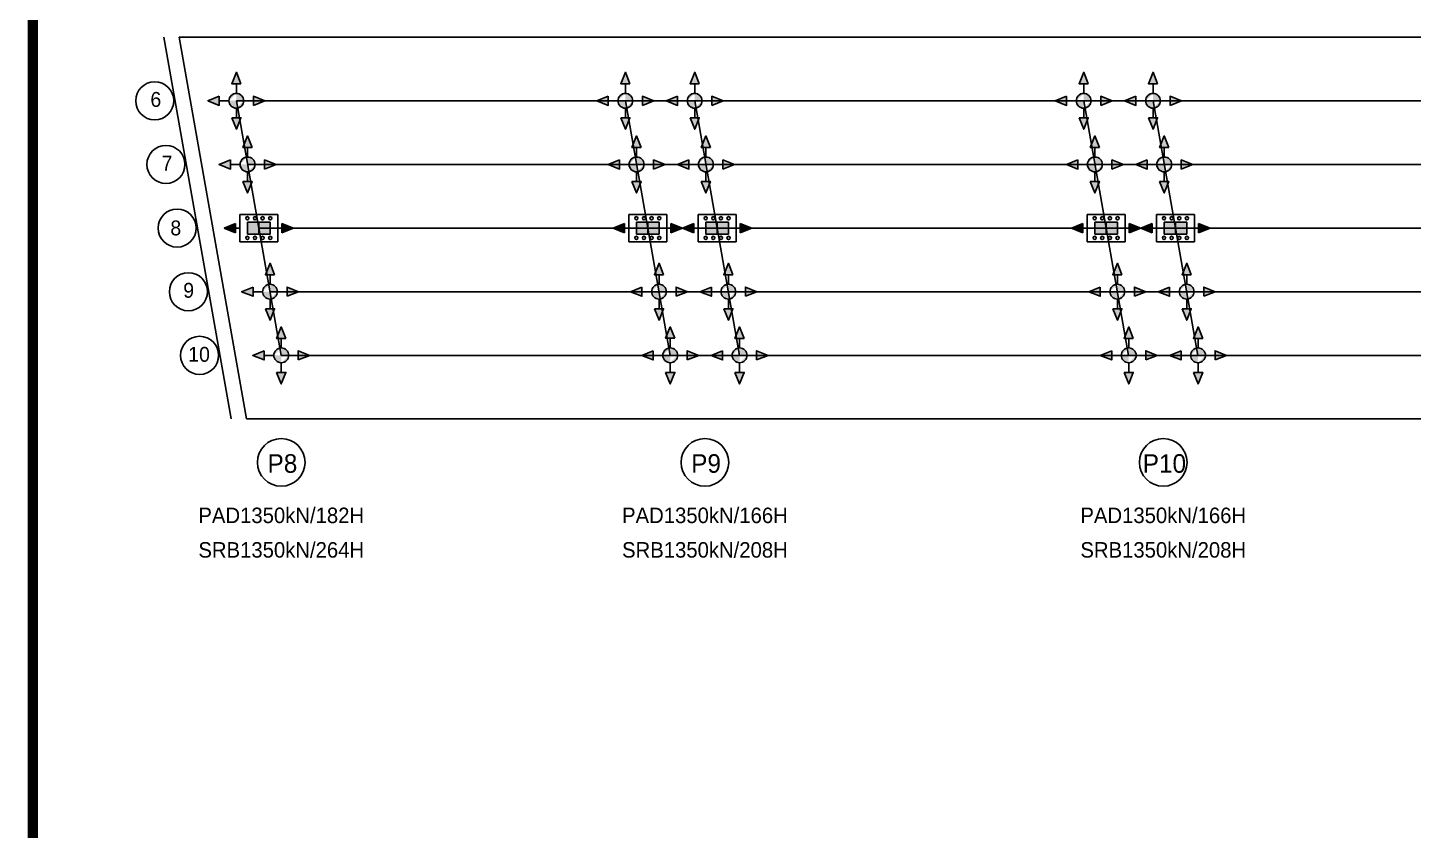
# Model space of a CAD drawing. Header units: feet. Extents: x 0 to 2523000, y 0 to 594000.
# Drawn here: x 1706000 to 1974160, y 174382 to 329765 of the extents above; entities that cross this region are included whole.
import ezdxf
from ezdxf.enums import TextEntityAlignment as Align

# ---------------------------------------------------------------- set-up
doc = ezdxf.new("R2010")
doc.units = ezdxf.units.FT
doc.header["$LTSCALE"] = 150
doc.header["$MEASUREMENT"] = 0
for name, color, linetype in [('CS-DIMS', 1, 'CONTINUOUS'), ('CS-MISC', 3, 'CONTINUOUS'), ('CS-TEXT', 3, 'CONTINUOUS'), ('CX-BORD', 3, 'CONTINUOUS'), ('CX-BORD-LIN1', 4, 'CONTINUOUS'), ('CX-BORD-LIN2', 3, 'CONTINUOUS'), ('CX-BORD-TEX2', 7, 'CONTINUOUS'), ('CX-BORD-TEX3', 6, 'CONTINUOUS')]:
    doc.layers.add(name, color=color, linetype=linetype)
doc.styles.add('A_STANDARD', font='')
doc.styles.add('TB_TEXT', font='')
doc.styles.add('TB_WBTXT', font='')
doc.styles.add('TB_WMTXT', font='')
doc.styles.get('A_STANDARD').set_extended_font_data('Dotum')
doc.styles.get('TB_TEXT').set_extended_font_data('Dotum')
doc.styles.get('TB_WBTXT').set_extended_font_data('Dotum')
doc.styles.get('TB_WMTXT').set_extended_font_data('DotumChe')

# ---------------------------------------------------------------- blocks, each defined once
blk = doc.blocks.new('CXBLKA1-KHCA')
at = {"layer": 'CX-BORD-LIN1', "const_width": 2}
blk.add_lwpolyline([(796, 0), (0, 0), (0, 554), (796, 554)], close=True, dxfattribs=at)
at = {"layer": 'CX-BORD-LIN1', "style": 'TB_TEXT'}
for tag, height, p in [('TR_RNUM5', 3, (285.11, 32.64)), ('TR_RDAT5', 3.5, (317.5, 33)), ('TR_DGN5', 3.5, (451.12, 33)), ('TR_CHK5', 3.5, (491.12, 33)), ('TR_APP5', 3.5, (531.12, 33)), ('TR_RNUM4', 3, (285.11, 26.64)), ('TR_RDAT4', 3.5, (317.5, 27)), ('TR_DGN4', 3.5, (451.12, 27)), ('TR_CHK4', 3.5, (491.12, 27)), ('TR_APP4', 3.5, (531.12, 27)), ('TR_RNUM3', 3, (285.11, 20.64)), ('TR_RDAT3', 3.5, (317.5, 21)), ('TR_DGN3', 3.5, (451.12, 21)), ('TR_CHK3', 3.5, (491.12, 21)), ('TR_APP3', 3.5, (531.12, 21)), ('TR_RNUM2', 3, (285.11, 14.64)), ('TR_RDAT2', 3.5, (317.5, 15)), ('TR_DGN2', 3.5, (451.12, 15)), ('TR_CHK2', 3.5, (491.12, 15)), ('TR_APP2', 3.5, (531.12, 15)), ('TR_RDAT1', 3.5, (317.5, 9)), ('TR_DGN1', 3.5, (451.12, 9)), ('TR_CHK1', 3.5, (491.12, 9)), ('TR_APP1', 3.5, (531.12, 9)), ('TR_RNUM1', 3, (285.11, 8.64))]:
    blk.add_attdef(tag, text='', height=height, dxfattribs=at).set_placement(p, align=Align.MIDDLE_CENTER)
for tag, p in [('TR_RCON5', (342.3, 33)), ('TR_RCON4', (342.3, 27)), ('TR_RCON3', (342.3, 21)), ('TR_RCON2', (342.3, 15)), ('TR_RCON1', (342.3, 9))]:
    blk.add_attdef(tag, text='', height=3.5, dxfattribs=at).set_placement(p, align=Align.MIDDLE_LEFT)
at = {"layer": 'CX-BORD-LIN2', "style": 'TB_TEXT'}
blk.add_attdef('TD_VERSION', text='', height=3, rotation=90, dxfattribs=at).set_placement((800.5, 48.01), align=Align.MIDDLE_CENTER)
at = {"layer": 'CX-BORD-TEX2', "style": 'TB_WMTXT'}
for tag, height, p in [('TB_CNAME', 5, (15.34, 531.83)), ('TB_CSCOP', 4, (16.63, 523.83))]:
    blk.add_attdef(tag, text='', height=height, dxfattribs=at).set_placement(p, align=Align.BOTTOM_LEFT)
at = {"layer": 'CX-BORD-TEX2', "style": 'TB_WBTXT'}
for tag, height, p in [('TB_MTITIL', 10, (398, 533.33)), ('TB_STITL', 7, (398, 518.33))]:
    blk.add_attdef(tag, text='', height=height, dxfattribs=at).set_placement(p, align=Align.MIDDLE_CENTER)
at = {"layer": 'CX-BORD-TEX3', "style": 'TB_TEXT'}
for tag, height, p in [('TD_LNDST', 4.5, (215, 31.5)), ('TD_DSECT', 4.5, (605.5, 31.5)), ('TD_DDIST', 4.5, (654.5, 31.5)), ('TD_DNAME_TOP', 4.5, (755, 27.96)), ('TD_DCOMP', 4.5, (215, 22.59)), ('TD_CSECT', 4.5, (605.5, 22.5)), ('TD_CDIST', 4.5, (654.5, 22.5)), ('TD_DNAME_MAIN', 4.5, (755, 21.47)), ('TD_DNAME_BOT', 3, (755, 15.25)), ('TD_CCOMP', 4.5, (215, 13.59)), ('TD_HSCAL', 4.5, (620.88, 13.75)), ('TD_VSCAL', 4.5, (656.86, 13.75)), ('TD_CNAME', 5, (65, 7.6)), ('TD_FIELD', 4.5, (180, 5.13)), ('TD_CSTEP', 4.5, (250.74, 5.13)), ('TD_DWGCODE', 4.5, (637, 4.79)), ('TD_DWGNO', 4.5, (755, 5))]:
    blk.add_attdef(tag, text='', height=height, dxfattribs=at).set_placement(p, align=Align.MIDDLE_CENTER)

msp = doc.modelspace()

# ---------------------------------------------------------------- hatches: boundary and pattern name
at = {"layer": 'CS-DIMS'}
for points in [[(1746236, 291859), (1744014, 290970), (1746236, 290082), (1746236, 290970)], [(1755212, 291859), (1757433, 290970), (1755212, 290082), (1755212, 290970)], [(1821521, 291859), (1819299, 290970), (1821521, 290082), (1821521, 290970)], [(1830497, 291859), (1832718, 290970), (1830497, 290082), (1830497, 290970)], [(1834940, 291859), (1832718, 290970), (1834940, 290082), (1834940, 290970)], [(1843916, 291859), (1846137, 290970), (1843916, 290082), (1843916, 290970)], [(1910225, 291859), (1908003, 290970), (1910225, 290082), (1910225, 290970)], [(1919201, 291859), (1921422, 290970), (1919201, 290082), (1919201, 290970)], [(1923644, 291859), (1921422, 290970), (1923644, 290082), (1923644, 290970)], [(1932620, 291859), (1934841, 290970), (1932620, 290082), (1932620, 290970)]]:
    msp.add_hatch(color=0, dxfattribs=at).paths.add_polyline_path(points)
at = {"layer": 'CS-MISC'}
h = msp.add_hatch(color=7, dxfattribs=at)
edge = h.paths.add_edge_path(flags=17)
edge.add_arc((1746379, 315610), 1435, 0, 360)
h.paths.add_polyline_path([(1745490, 312316), (1747268, 312316), (1746379, 310095)])
h.paths.add_polyline_path([(1749673, 314722), (1749673, 316499), (1751895, 315610)])
h.paths.add_polyline_path([(1743085, 316499), (1743085, 314722), (1740863, 315610)])
h.paths.add_polyline_path([(1747268, 318905), (1745490, 318905), (1746379, 321126)])
edge = h.paths.add_edge_path()
edge.add_line((1747814, 315610), (1749673, 315610))
edge.add_line((1743085, 315610), (1744944, 315610))
edge.add_line((1746379, 317045), (1746379, 318905))
edge.add_line((1746379, 312316), (1746379, 314176))
h = msp.add_hatch(color=7, dxfattribs=at)
edge = h.paths.add_edge_path(flags=17)
edge.add_arc((1821664, 315610), 1435, 0, 360)
h.paths.add_polyline_path([(1820776, 312316), (1822553, 312316), (1821664, 310095)])
h.paths.add_polyline_path([(1824958, 314722), (1824958, 316499), (1827180, 315610)])
h.paths.add_polyline_path([(1818370, 316499), (1818370, 314722), (1816149, 315610)])
h.paths.add_polyline_path([(1822553, 318905), (1820776, 318905), (1821664, 321126)])
edge = h.paths.add_edge_path()
edge.add_line((1823099, 315610), (1824958, 315610))
edge.add_line((1818370, 315610), (1820229, 315610))
edge.add_line((1821664, 317045), (1821664, 318905))
edge.add_line((1821664, 312316), (1821664, 314176))
h = msp.add_hatch(color=7, dxfattribs=at)
edge = h.paths.add_edge_path(flags=17)
edge.add_arc((1835083, 315610), 1435, 0, 360)
h.paths.add_polyline_path([(1834195, 312316), (1835972, 312316), (1835083, 310095)])
h.paths.add_polyline_path([(1838377, 314722), (1838377, 316499), (1840599, 315610)])
h.paths.add_polyline_path([(1831789, 316499), (1831789, 314722), (1829568, 315610)])
h.paths.add_polyline_path([(1835972, 318905), (1834195, 318905), (1835083, 321126)])
edge = h.paths.add_edge_path()
edge.add_line((1836518, 315610), (1838377, 315610))
edge.add_line((1831789, 315610), (1833648, 315610))
edge.add_line((1835083, 317045), (1835083, 318905))
edge.add_line((1835083, 312316), (1835083, 314176))
h = msp.add_hatch(color=7, dxfattribs=at)
edge = h.paths.add_edge_path(flags=17)
edge.add_arc((1910368, 315610), 1435, 0, 360)
h.paths.add_polyline_path([(1909479, 312316), (1911257, 312316), (1910368, 310095)])
h.paths.add_polyline_path([(1913662, 314722), (1913662, 316499), (1915884, 315610)])
h.paths.add_polyline_path([(1907074, 316499), (1907074, 314722), (1904852, 315610)])
h.paths.add_polyline_path([(1911257, 318905), (1909479, 318905), (1910368, 321126)])
edge = h.paths.add_edge_path()
edge.add_line((1911803, 315610), (1913662, 315610))
edge.add_line((1907074, 315610), (1908933, 315610))
edge.add_line((1910368, 317045), (1910368, 318905))
edge.add_line((1910368, 312316), (1910368, 314176))
h = msp.add_hatch(color=7, dxfattribs=at)
edge = h.paths.add_edge_path(flags=17)
edge.add_arc((1923787, 315610), 1435, 0, 360)
h.paths.add_polyline_path([(1922898, 312316), (1924676, 312316), (1923787, 310095)])
h.paths.add_polyline_path([(1927081, 314722), (1927081, 316499), (1929303, 315610)])
h.paths.add_polyline_path([(1920493, 316499), (1920493, 314722), (1918271, 315610)])
h.paths.add_polyline_path([(1924676, 318905), (1922898, 318905), (1923787, 321126)])
edge = h.paths.add_edge_path()
edge.add_line((1925222, 315610), (1927081, 315610))
edge.add_line((1920493, 315610), (1922352, 315610))
edge.add_line((1923787, 317045), (1923787, 318905))
edge.add_line((1923787, 312316), (1923787, 314176))
h = msp.add_hatch(color=7, dxfattribs=at)
edge = h.paths.add_edge_path(flags=17)
edge.add_arc((1748551, 303290), 1435, 0, 360)
h.paths.add_polyline_path([(1747663, 299996), (1749440, 299996), (1748551, 297775)])
h.paths.add_polyline_path([(1751845, 302402), (1751845, 304179), (1754067, 303290)])
h.paths.add_polyline_path([(1745257, 304179), (1745257, 302402), (1743036, 303290)])
h.paths.add_polyline_path([(1749440, 306585), (1747663, 306585), (1748551, 308806)])
edge = h.paths.add_edge_path()
edge.add_line((1749986, 303290), (1751845, 303290))
edge.add_line((1745257, 303290), (1747117, 303290))
edge.add_line((1748551, 304725), (1748551, 306585))
edge.add_line((1748551, 299996), (1748551, 301856))
h = msp.add_hatch(color=7, dxfattribs=at)
edge = h.paths.add_edge_path(flags=17)
edge.add_arc((1823837, 303290), 1435, 0, 360)
h.paths.add_polyline_path([(1822948, 299996), (1824725, 299996), (1823837, 297775)])
h.paths.add_polyline_path([(1827131, 302402), (1827131, 304179), (1829352, 303290)])
h.paths.add_polyline_path([(1820542, 304179), (1820542, 302402), (1818321, 303290)])
h.paths.add_polyline_path([(1824725, 306585), (1822948, 306585), (1823837, 308806)])
edge = h.paths.add_edge_path()
edge.add_line((1825271, 303290), (1827131, 303290))
edge.add_line((1820542, 303290), (1822402, 303290))
edge.add_line((1823837, 304725), (1823837, 306585))
edge.add_line((1823837, 299996), (1823837, 301856))
h = msp.add_hatch(color=7, dxfattribs=at)
edge = h.paths.add_edge_path(flags=17)
edge.add_arc((1837256, 303290), 1435, 0, 360)
h.paths.add_polyline_path([(1836367, 299996), (1838144, 299996), (1837256, 297775)])
h.paths.add_polyline_path([(1840550, 302402), (1840550, 304179), (1842771, 303290)])
h.paths.add_polyline_path([(1833961, 304179), (1833961, 302402), (1831740, 303290)])
h.paths.add_polyline_path([(1838144, 306585), (1836367, 306585), (1837256, 308806)])
edge = h.paths.add_edge_path()
edge.add_line((1838690, 303290), (1840550, 303290))
edge.add_line((1833961, 303290), (1835821, 303290))
edge.add_line((1837256, 304725), (1837256, 306585))
edge.add_line((1837256, 299996), (1837256, 301856))
h = msp.add_hatch(color=7, dxfattribs=at)
edge = h.paths.add_edge_path(flags=17)
edge.add_arc((1912540, 303290), 1435, 0, 360)
h.paths.add_polyline_path([(1911652, 299996), (1913429, 299996), (1912540, 297775)])
h.paths.add_polyline_path([(1915834, 302402), (1915834, 304179), (1918056, 303290)])
h.paths.add_polyline_path([(1909246, 304179), (1909246, 302402), (1907025, 303290)])
h.paths.add_polyline_path([(1913429, 306585), (1911652, 306585), (1912540, 308806)])
edge = h.paths.add_edge_path()
edge.add_line((1913975, 303290), (1915834, 303290))
edge.add_line((1909246, 303290), (1911106, 303290))
edge.add_line((1912540, 304725), (1912540, 306585))
edge.add_line((1912540, 299996), (1912540, 301856))
h = msp.add_hatch(color=7, dxfattribs=at)
edge = h.paths.add_edge_path(flags=17)
edge.add_arc((1925959, 303290), 1435, 0, 360)
h.paths.add_polyline_path([(1925071, 299996), (1926848, 299996), (1925959, 297775)])
h.paths.add_polyline_path([(1929253, 302402), (1929253, 304179), (1931475, 303290)])
h.paths.add_polyline_path([(1922665, 304179), (1922665, 302402), (1920444, 303290)])
h.paths.add_polyline_path([(1926848, 306585), (1925071, 306585), (1925959, 308806)])
edge = h.paths.add_edge_path()
edge.add_line((1927394, 303290), (1929253, 303290))
edge.add_line((1922665, 303290), (1924525, 303290))
edge.add_line((1925959, 304725), (1925959, 306585))
edge.add_line((1925959, 299996), (1925959, 301856))
h = msp.add_hatch(color=7, dxfattribs=at)
h.paths.add_polyline_path([(1748823, 292871, 1), (1748189, 292871, 1)])
h.paths.add_polyline_path([(1750301, 292871, 1), (1749668, 292871, 1)])
h.paths.add_polyline_path([(1751780, 292871, 1), (1751146, 292871, 1)])
h.paths.add_polyline_path([(1752624, 292871, 1), (1753258, 292871, 1)])
h.paths.add_polyline_path([(1748823, 289070, 1), (1748189, 289070, 1)])
h.paths.add_polyline_path([(1750301, 289070, 1), (1749668, 289070, 1)])
h.paths.add_polyline_path([(1751780, 289070, 1), (1751146, 289070, 1)])
h.paths.add_polyline_path([(1753258, 289070, 1), (1752624, 289070, 1)])
h.paths.add_polyline_path([(1752941, 289809), (1752941, 292132), (1748506, 292132), (1748506, 289809)])
h = msp.add_hatch(color=7, dxfattribs=at)
h.paths.add_polyline_path([(1824108, 292871, 1), (1823475, 292871, 1)])
h.paths.add_polyline_path([(1825587, 292871, 1), (1824953, 292871, 1)])
h.paths.add_polyline_path([(1827065, 292871, 1), (1826431, 292871, 1)])
h.paths.add_polyline_path([(1827910, 292871, 1), (1828543, 292871, 1)])
h.paths.add_polyline_path([(1824108, 289070, 1), (1823475, 289070, 1)])
h.paths.add_polyline_path([(1825587, 289070, 1), (1824953, 289070, 1)])
h.paths.add_polyline_path([(1827065, 289070, 1), (1826431, 289070, 1)])
h.paths.add_polyline_path([(1828543, 289070, 1), (1827910, 289070, 1)])
h.paths.add_polyline_path([(1828227, 289809), (1828227, 292132), (1823791, 292132), (1823791, 289809)])
h = msp.add_hatch(color=7, dxfattribs=at)
h.paths.add_polyline_path([(1837527, 292871, 1), (1836893, 292871, 1)])
h.paths.add_polyline_path([(1839005, 292871, 1), (1838372, 292871, 1)])
h.paths.add_polyline_path([(1840484, 292871, 1), (1839850, 292871, 1)])
h.paths.add_polyline_path([(1841329, 292871, 1), (1841962, 292871, 1)])
h.paths.add_polyline_path([(1837527, 289070, 1), (1836893, 289070, 1)])
h.paths.add_polyline_path([(1839005, 289070, 1), (1838372, 289070, 1)])
h.paths.add_polyline_path([(1840484, 289070, 1), (1839850, 289070, 1)])
h.paths.add_polyline_path([(1841962, 289070, 1), (1841329, 289070, 1)])
h.paths.add_polyline_path([(1841645, 289809), (1841645, 292132), (1837210, 292132), (1837210, 289809)])
h = msp.add_hatch(color=7, dxfattribs=at)
h.paths.add_polyline_path([(1912812, 292871, 1), (1912178, 292871, 1)])
h.paths.add_polyline_path([(1914290, 292871, 1), (1913657, 292871, 1)])
h.paths.add_polyline_path([(1915769, 292871, 1), (1915135, 292871, 1)])
h.paths.add_polyline_path([(1916613, 292871, 1), (1917247, 292871, 1)])
h.paths.add_polyline_path([(1912812, 289070, 1), (1912178, 289070, 1)])
h.paths.add_polyline_path([(1914290, 289070, 1), (1913657, 289070, 1)])
h.paths.add_polyline_path([(1915769, 289070, 1), (1915135, 289070, 1)])
h.paths.add_polyline_path([(1917247, 289070, 1), (1916613, 289070, 1)])
h.paths.add_polyline_path([(1916930, 289809), (1916930, 292132), (1912495, 292132), (1912495, 289809)])
h = msp.add_hatch(color=7, dxfattribs=at)
h.paths.add_polyline_path([(1926231, 292871, 1), (1925597, 292871, 1)])
h.paths.add_polyline_path([(1927709, 292871, 1), (1927076, 292871, 1)])
h.paths.add_polyline_path([(1929188, 292871, 1), (1928554, 292871, 1)])
h.paths.add_polyline_path([(1930032, 292871, 1), (1930666, 292871, 1)])
h.paths.add_polyline_path([(1926231, 289070, 1), (1925597, 289070, 1)])
h.paths.add_polyline_path([(1927709, 289070, 1), (1927076, 289070, 1)])
h.paths.add_polyline_path([(1929188, 289070, 1), (1928554, 289070, 1)])
h.paths.add_polyline_path([(1930666, 289070, 1), (1930032, 289070, 1)])
h.paths.add_polyline_path([(1930349, 289809), (1930349, 292132), (1925914, 292132), (1925914, 289809)])
h = msp.add_hatch(color=7, dxfattribs=at)
edge = h.paths.add_edge_path(flags=17)
edge.add_arc((1752896, 278650), 1435, 0, 360)
h.paths.add_polyline_path([(1752007, 275356), (1753785, 275356), (1752896, 273135)])
h.paths.add_polyline_path([(1756190, 277762), (1756190, 279539), (1758412, 278650)])
h.paths.add_polyline_path([(1749602, 279539), (1749602, 277762), (1747380, 278650)])
h.paths.add_polyline_path([(1753785, 281945), (1752007, 281945), (1752896, 284166)])
edge = h.paths.add_edge_path()
edge.add_line((1754331, 278650), (1756190, 278650))
edge.add_line((1749602, 278650), (1751461, 278650))
edge.add_line((1752896, 280085), (1752896, 281945))
edge.add_line((1752896, 275356), (1752896, 277216))
h = msp.add_hatch(color=7, dxfattribs=at)
edge = h.paths.add_edge_path(flags=17)
edge.add_arc((1828181, 278650), 1435, 0, 360)
h.paths.add_polyline_path([(1827293, 275356), (1829070, 275356), (1828181, 273135)])
h.paths.add_polyline_path([(1831475, 277762), (1831475, 279539), (1833697, 278650)])
h.paths.add_polyline_path([(1824887, 279539), (1824887, 277762), (1822666, 278650)])
h.paths.add_polyline_path([(1829070, 281945), (1827293, 281945), (1828181, 284166)])
edge = h.paths.add_edge_path()
edge.add_line((1829616, 278650), (1831475, 278650))
edge.add_line((1824887, 278650), (1826747, 278650))
edge.add_line((1828181, 280085), (1828181, 281945))
edge.add_line((1828181, 275356), (1828181, 277216))
h = msp.add_hatch(color=7, dxfattribs=at)
edge = h.paths.add_edge_path(flags=17)
edge.add_arc((1841600, 278650), 1435, 0, 360)
h.paths.add_polyline_path([(1840712, 275356), (1842489, 275356), (1841600, 273135)])
h.paths.add_polyline_path([(1844894, 277762), (1844894, 279539), (1847116, 278650)])
h.paths.add_polyline_path([(1838306, 279539), (1838306, 277762), (1836085, 278650)])
h.paths.add_polyline_path([(1842489, 281945), (1840712, 281945), (1841600, 284166)])
edge = h.paths.add_edge_path()
edge.add_line((1843035, 278650), (1844894, 278650))
edge.add_line((1838306, 278650), (1840165, 278650))
edge.add_line((1841600, 280085), (1841600, 281945))
edge.add_line((1841600, 275356), (1841600, 277216))
h = msp.add_hatch(color=7, dxfattribs=at)
edge = h.paths.add_edge_path(flags=17)
edge.add_arc((1916885, 278650), 1435, 0, 360)
h.paths.add_polyline_path([(1915996, 275356), (1917774, 275356), (1916885, 273135)])
h.paths.add_polyline_path([(1920179, 277762), (1920179, 279539), (1922401, 278650)])
h.paths.add_polyline_path([(1913591, 279539), (1913591, 277762), (1911369, 278650)])
h.paths.add_polyline_path([(1917774, 281945), (1915996, 281945), (1916885, 284166)])
edge = h.paths.add_edge_path()
edge.add_line((1918320, 278650), (1920179, 278650))
edge.add_line((1913591, 278650), (1915450, 278650))
edge.add_line((1916885, 280085), (1916885, 281945))
edge.add_line((1916885, 275356), (1916885, 277216))
h = msp.add_hatch(color=7, dxfattribs=at)
edge = h.paths.add_edge_path(flags=17)
edge.add_arc((1930304, 278650), 1435, 0, 360)
h.paths.add_polyline_path([(1929415, 275356), (1931193, 275356), (1930304, 273135)])
h.paths.add_polyline_path([(1933598, 277762), (1933598, 279539), (1935820, 278650)])
h.paths.add_polyline_path([(1927010, 279539), (1927010, 277762), (1924788, 278650)])
h.paths.add_polyline_path([(1931193, 281945), (1929415, 281945), (1930304, 284166)])
edge = h.paths.add_edge_path()
edge.add_line((1931739, 278650), (1933598, 278650))
edge.add_line((1927010, 278650), (1928869, 278650))
edge.add_line((1930304, 280085), (1930304, 281945))
edge.add_line((1930304, 275356), (1930304, 277216))
h = msp.add_hatch(color=7, dxfattribs=at)
edge = h.paths.add_edge_path(flags=17)
edge.add_arc((1755068, 266330), 1435, 0, 360)
h.paths.add_polyline_path([(1754180, 263036), (1755957, 263036), (1755068, 260815)])
h.paths.add_polyline_path([(1758362, 265442), (1758362, 267219), (1760584, 266330)])
h.paths.add_polyline_path([(1751774, 267219), (1751774, 265442), (1749553, 266330)])
h.paths.add_polyline_path([(1755957, 269625), (1754180, 269625), (1755068, 271846)])
edge = h.paths.add_edge_path()
edge.add_line((1756503, 266330), (1758362, 266330))
edge.add_line((1751774, 266330), (1753634, 266330))
edge.add_line((1755068, 267765), (1755068, 269625))
edge.add_line((1755068, 263036), (1755068, 264896))
h = msp.add_hatch(color=7, dxfattribs=at)
edge = h.paths.add_edge_path(flags=17)
edge.add_arc((1830353, 266333), 1435, 0, 360)
h.paths.add_polyline_path([(1829465, 263039), (1831242, 263039), (1830353, 260817)])
h.paths.add_polyline_path([(1833647, 265444), (1833647, 267222), (1835869, 266333)])
h.paths.add_polyline_path([(1827059, 267222), (1827059, 265444), (1824838, 266333)])
h.paths.add_polyline_path([(1831242, 269627), (1829465, 269627), (1830353, 271849)])
edge = h.paths.add_edge_path()
edge.add_line((1831788, 266333), (1833647, 266333))
edge.add_line((1827059, 266333), (1828918, 266333))
edge.add_line((1830353, 267768), (1830353, 269627))
edge.add_line((1830353, 263039), (1830353, 264898))
h = msp.add_hatch(color=7, dxfattribs=at)
edge = h.paths.add_edge_path(flags=17)
edge.add_arc((1843772, 266330), 1435, 0, 360)
h.paths.add_polyline_path([(1842884, 263036), (1844661, 263036), (1843772, 260815)])
h.paths.add_polyline_path([(1847066, 265442), (1847066, 267219), (1849288, 266330)])
h.paths.add_polyline_path([(1840478, 267219), (1840478, 265442), (1838257, 266330)])
h.paths.add_polyline_path([(1844661, 269625), (1842884, 269625), (1843772, 271846)])
edge = h.paths.add_edge_path()
edge.add_line((1845207, 266330), (1847066, 266330))
edge.add_line((1840478, 266330), (1842338, 266330))
edge.add_line((1843772, 267765), (1843772, 269625))
edge.add_line((1843772, 263036), (1843772, 264896))
h = msp.add_hatch(color=7, dxfattribs=at)
edge = h.paths.add_edge_path(flags=17)
edge.add_arc((1919089, 266328), 1435, 0, 360)
h.paths.add_polyline_path([(1918201, 263034), (1919978, 263034), (1919089, 260813)])
h.paths.add_polyline_path([(1922383, 265440), (1922383, 267217), (1924605, 266328)])
h.paths.add_polyline_path([(1915795, 267217), (1915795, 265440), (1913574, 266328)])
h.paths.add_polyline_path([(1919978, 269622), (1918201, 269622), (1919089, 271844)])
edge = h.paths.add_edge_path()
edge.add_line((1920524, 266328), (1922383, 266328))
edge.add_line((1915795, 266328), (1917655, 266328))
edge.add_line((1919089, 267763), (1919089, 269622))
edge.add_line((1919089, 263034), (1919089, 264893))
h = msp.add_hatch(color=7, dxfattribs=at)
edge = h.paths.add_edge_path(flags=17)
edge.add_arc((1932508, 266328), 1435, 0, 360)
h.paths.add_polyline_path([(1931620, 263034), (1933397, 263034), (1932508, 260813)])
h.paths.add_polyline_path([(1935802, 265440), (1935802, 267217), (1938024, 266328)])
h.paths.add_polyline_path([(1929214, 267217), (1929214, 265440), (1926993, 266328)])
h.paths.add_polyline_path([(1933397, 269622), (1931620, 269622), (1932508, 271844)])
edge = h.paths.add_edge_path()
edge.add_line((1933943, 266328), (1935802, 266328))
edge.add_line((1929214, 266328), (1931073, 266328))
edge.add_line((1932508, 267763), (1932508, 269622))
edge.add_line((1932508, 263034), (1932508, 264893))

# ---------------------------------------------------------------- linework, layer by layer
at = {"layer": 'CS-DIMS', "color": 1}
msp.add_line((1732368, 327930), (1745402, 254010), dxfattribs=at)
at = {"layer": 'CS-DIMS', "ltscale": 0.5}
for p, q in [((1746379, 315610), (2085776, 315610)), ((1746379, 315610), (1755068, 266330)), ((1821664, 315610), (1830353, 266333)), ((1835083, 315610), (1843772, 266330)), ((1910368, 315610), (1919057, 266330)), ((1923787, 315610), (1932476, 266330)), ((1748551, 303290), (2087948, 303290)), ((1750724, 290970), (2090121, 290970)), ((1752896, 278650), (2092293, 278650)), ((1755068, 266330), (2094465, 266330))]:
    msp.add_line(p, q, dxfattribs=at)
at = {"layer": 'CS-DIMS', "color": 0}
for p, q in [((1746236, 291859), (1744014, 290970)), ((1744014, 290970), (1746236, 290082)), ((1746236, 290970), (1746236, 291859)), ((1746236, 290970), (1747028, 290970)), ((1746236, 290082), (1746236, 290970)), ((1754420, 290970), (1755212, 290970)), ((1755212, 290970), (1755212, 291859)), ((1755212, 291859), (1757433, 290970)), ((1757433, 290970), (1755212, 290082)), ((1755212, 290082), (1755212, 290970)), ((1821521, 291859), (1819299, 290970)), ((1819299, 290970), (1821521, 290082)), ((1821521, 290970), (1821521, 291859)), ((1821521, 290970), (1822313, 290970)), ((1821521, 290082), (1821521, 290970)), ((1829705, 290970), (1830497, 290970)), ((1830497, 290970), (1830497, 291859)), ((1830497, 291859), (1832718, 290970)), ((1832718, 290970), (1830497, 290082)), ((1830497, 290082), (1830497, 290970)), ((1834940, 291859), (1832718, 290970)), ((1832718, 290970), (1834940, 290082)), ((1834940, 290970), (1834940, 291859)), ((1834940, 290970), (1835732, 290970)), ((1834940, 290082), (1834940, 290970)), ((1843124, 290970), (1843916, 290970)), ((1843916, 290970), (1843916, 291859)), ((1843916, 291859), (1846137, 290970)), ((1846137, 290970), (1843916, 290082)), ((1843916, 290082), (1843916, 290970)), ((1910225, 291859), (1908003, 290970)), ((1908003, 290970), (1910225, 290082)), ((1910225, 290970), (1910225, 291859)), ((1910225, 290970), (1911017, 290970)), ((1910225, 290082), (1910225, 290970)), ((1918409, 290970), (1919201, 290970)), ((1919201, 290970), (1919201, 291859)), ((1919201, 291859), (1921422, 290970)), ((1921422, 290970), (1919201, 290082)), ((1919201, 290082), (1919201, 290970)), ((1923644, 291859), (1921422, 290970)), ((1921422, 290970), (1923644, 290082)), ((1923644, 290970), (1923644, 291859)), ((1923644, 290970), (1924436, 290970)), ((1923644, 290082), (1923644, 290970)), ((1931828, 290970), (1932620, 290970)), ((1932620, 290970), (1932620, 291859)), ((1932620, 291859), (1934841, 290970)), ((1934841, 290970), (1932620, 290082)), ((1932620, 290082), (1932620, 290970))]:
    msp.add_line(p, q, dxfattribs=at)
at = {"layer": 'CS-DIMS', "color": 7}
for centre in [(1730580, 315610), (1732752, 303290), (1734925, 290970), (1737097, 278650), (1739269, 266330)]:
    msp.add_circle(centre, 3685, dxfattribs=at)
at = {"layer": 'CS-MISC', "color": 7}
for p, q in [((1735325, 327930), (2090141, 327930)), ((1735325, 327930), (1748359, 254010)), ((1747028, 293610), (1754420, 293610)), ((1747028, 288330), (1747028, 293610)), ((1754420, 293610), (1754420, 288330)), ((1822313, 293610), (1829705, 293610)), ((1822313, 288330), (1822313, 293610)), ((1829705, 293610), (1829705, 288330)), ((1835732, 293610), (1843124, 293610)), ((1835732, 288330), (1835732, 293610)), ((1843124, 293610), (1843124, 288330)), ((1911017, 293610), (1918409, 293610)), ((1911017, 288330), (1911017, 293610)), ((1918409, 293610), (1918409, 288330)), ((1924436, 293610), (1931828, 293610)), ((1924436, 288330), (1924436, 293610)), ((1931828, 293610), (1931828, 288330)), ((1748506, 292132), (1752941, 292132)), ((1748506, 289809), (1748506, 292132)), ((1752941, 289809), (1748506, 289809)), ((1750724, 292132), (1750724, 289809)), ((1752941, 292132), (1752941, 289809)), ((1823791, 292132), (1828227, 292132)), ((1823791, 289809), (1823791, 292132)), ((1828227, 289809), (1823791, 289809)), ((1826009, 292132), (1826009, 289809)), ((1828227, 292132), (1828227, 289809)), ((1837210, 292132), (1841645, 292132)), ((1837210, 289809), (1837210, 292132)), ((1841645, 289809), (1837210, 289809)), ((1839428, 292132), (1839428, 289809)), ((1841645, 292132), (1841645, 289809)), ((1912495, 292132), (1916930, 292132)), ((1912495, 289809), (1912495, 292132)), ((1916930, 289809), (1912495, 289809)), ((1914713, 292132), (1914713, 289809)), ((1916930, 292132), (1916930, 289809)), ((1925914, 292132), (1930349, 292132)), ((1925914, 289809), (1925914, 292132)), ((1930349, 289809), (1925914, 289809)), ((1928132, 292132), (1928132, 289809)), ((1930349, 292132), (1930349, 289809)), ((1754420, 288330), (1747028, 288330)), ((1829705, 288330), (1822313, 288330)), ((1843124, 288330), (1835732, 288330)), ((1918409, 288330), (1911017, 288330)), ((1931828, 288330), (1924436, 288330)), ((1748359, 254010), (2103175, 254010))]:
    msp.add_line(p, q, dxfattribs=at)
at = {"layer": 'CS-MISC', "color": 2}
for points in [[(1747268, 318905), (1745490, 318905), (1746379, 321126)], [(1822553, 318905), (1820776, 318905), (1821664, 321126)], [(1835972, 318905), (1834195, 318905), (1835083, 321126)], [(1911257, 318905), (1909479, 318905), (1910368, 321126)], [(1924676, 318905), (1922898, 318905), (1923787, 321126)], [(1749673, 314722), (1749673, 316499), (1751895, 315610)], [(1824958, 314722), (1824958, 316499), (1827180, 315610)], [(1838377, 314722), (1838377, 316499), (1840599, 315610)], [(1913662, 314722), (1913662, 316499), (1915884, 315610)], [(1927081, 314722), (1927081, 316499), (1929303, 315610)], [(1749440, 306585), (1747663, 306585), (1748551, 308806)], [(1824725, 306585), (1822948, 306585), (1823837, 308806)], [(1838144, 306585), (1836367, 306585), (1837256, 308806)], [(1913429, 306585), (1911652, 306585), (1912540, 308806)], [(1926848, 306585), (1925071, 306585), (1925959, 308806)], [(1751845, 302402), (1751845, 304179), (1754067, 303290)], [(1827131, 302402), (1827131, 304179), (1829352, 303290)], [(1840550, 302402), (1840550, 304179), (1842771, 303290)], [(1915834, 302402), (1915834, 304179), (1918056, 303290)], [(1929253, 302402), (1929253, 304179), (1931475, 303290)], [(1753785, 281945), (1752007, 281945), (1752896, 284166)], [(1829070, 281945), (1827293, 281945), (1828181, 284166)], [(1842489, 281945), (1840712, 281945), (1841600, 284166)], [(1917774, 281945), (1915996, 281945), (1916885, 284166)], [(1931193, 281945), (1929415, 281945), (1930304, 284166)], [(1756190, 277762), (1756190, 279539), (1758412, 278650)], [(1831475, 277762), (1831475, 279539), (1833697, 278650)], [(1844894, 277762), (1844894, 279539), (1847116, 278650)], [(1920179, 277762), (1920179, 279539), (1922401, 278650)], [(1933598, 277762), (1933598, 279539), (1935820, 278650)], [(1755957, 269625), (1754180, 269625), (1755068, 271846)], [(1831242, 269627), (1829465, 269627), (1830353, 271849)], [(1844661, 269625), (1842884, 269625), (1843772, 271846)], [(1919978, 269622), (1918201, 269622), (1919089, 271844)], [(1933397, 269622), (1931620, 269622), (1932508, 271844)], [(1758362, 265442), (1758362, 267219), (1760584, 266330)], [(1833647, 265444), (1833647, 267222), (1835869, 266333)], [(1847066, 265442), (1847066, 267219), (1849288, 266330)], [(1922383, 265440), (1922383, 267217), (1924605, 266328)], [(1935802, 265440), (1935802, 267217), (1938024, 266328)]]:
    msp.add_lwpolyline(points, close=True, dxfattribs=at)
at = {"layer": 'CS-MISC', "color": 7}
for points in [[(1743085, 316499), (1743085, 314722), (1740863, 315610)], [(1818370, 316499), (1818370, 314722), (1816149, 315610)], [(1831789, 316499), (1831789, 314722), (1829568, 315610)], [(1907074, 316499), (1907074, 314722), (1904852, 315610)], [(1920493, 316499), (1920493, 314722), (1918271, 315610)], [(1745490, 312316), (1747268, 312316), (1746379, 310095)], [(1820776, 312316), (1822553, 312316), (1821664, 310095)], [(1834195, 312316), (1835972, 312316), (1835083, 310095)], [(1909479, 312316), (1911257, 312316), (1910368, 310095)], [(1922898, 312316), (1924676, 312316), (1923787, 310095)], [(1745257, 304179), (1745257, 302402), (1743036, 303290)], [(1820542, 304179), (1820542, 302402), (1818321, 303290)], [(1833961, 304179), (1833961, 302402), (1831740, 303290)], [(1909246, 304179), (1909246, 302402), (1907025, 303290)], [(1922665, 304179), (1922665, 302402), (1920444, 303290)], [(1747663, 299996), (1749440, 299996), (1748551, 297775)], [(1822948, 299996), (1824725, 299996), (1823837, 297775)], [(1836367, 299996), (1838144, 299996), (1837256, 297775)], [(1911652, 299996), (1913429, 299996), (1912540, 297775)], [(1925071, 299996), (1926848, 299996), (1925959, 297775)], [(1749602, 279539), (1749602, 277762), (1747380, 278650)], [(1824887, 279539), (1824887, 277762), (1822666, 278650)], [(1838306, 279539), (1838306, 277762), (1836085, 278650)], [(1913591, 279539), (1913591, 277762), (1911369, 278650)], [(1927010, 279539), (1927010, 277762), (1924788, 278650)], [(1752007, 275356), (1753785, 275356), (1752896, 273135)], [(1827293, 275356), (1829070, 275356), (1828181, 273135)], [(1840712, 275356), (1842489, 275356), (1841600, 273135)], [(1915996, 275356), (1917774, 275356), (1916885, 273135)], [(1929415, 275356), (1931193, 275356), (1930304, 273135)], [(1751774, 267219), (1751774, 265442), (1749553, 266330)], [(1827059, 267222), (1827059, 265444), (1824838, 266333)], [(1840478, 267219), (1840478, 265442), (1838257, 266330)], [(1915795, 267217), (1915795, 265440), (1913574, 266328)], [(1929214, 267217), (1929214, 265440), (1926993, 266328)], [(1754180, 263036), (1755957, 263036), (1755068, 260815)], [(1829465, 263039), (1831242, 263039), (1830353, 260817)], [(1842884, 263036), (1844661, 263036), (1843772, 260815)], [(1918201, 263034), (1919978, 263034), (1919089, 260813)], [(1931620, 263034), (1933397, 263034), (1932508, 260813)]]:
    msp.add_lwpolyline(points, close=True, dxfattribs=at)
for points in [[(1746379, 317045), (1746379, 318905)], [(1821664, 317045), (1821664, 318905)], [(1835083, 317045), (1835083, 318905)], [(1910368, 317045), (1910368, 318905)], [(1923787, 317045), (1923787, 318905)], [(1743085, 315610), (1744944, 315610)], [(1746379, 312316), (1746379, 314176)], [(1747814, 315610), (1749673, 315610)], [(1818370, 315610), (1820229, 315610)], [(1821664, 312316), (1821664, 314176)], [(1823099, 315610), (1824958, 315610)], [(1831789, 315610), (1833648, 315610)], [(1835083, 312316), (1835083, 314176)], [(1836518, 315610), (1838377, 315610)], [(1907074, 315610), (1908933, 315610)], [(1910368, 312316), (1910368, 314176)], [(1911803, 315610), (1913662, 315610)], [(1920493, 315610), (1922352, 315610)], [(1923787, 312316), (1923787, 314176)], [(1925222, 315610), (1927081, 315610)], [(1748551, 304725), (1748551, 306585)], [(1823837, 304725), (1823837, 306585)], [(1837256, 304725), (1837256, 306585)], [(1912540, 304725), (1912540, 306585)], [(1925959, 304725), (1925959, 306585)], [(1745257, 303290), (1747117, 303290)], [(1749986, 303290), (1751845, 303290)], [(1820542, 303290), (1822402, 303290)], [(1825271, 303290), (1827131, 303290)], [(1833961, 303290), (1835821, 303290)], [(1838690, 303290), (1840550, 303290)], [(1909246, 303290), (1911106, 303290)], [(1913975, 303290), (1915834, 303290)], [(1922665, 303290), (1924525, 303290)], [(1927394, 303290), (1929253, 303290)], [(1748551, 299996), (1748551, 301856)], [(1823837, 299996), (1823837, 301856)], [(1837256, 299996), (1837256, 301856)], [(1912540, 299996), (1912540, 301856)], [(1925959, 299996), (1925959, 301856)], [(1752896, 280085), (1752896, 281945)], [(1828181, 280085), (1828181, 281945)], [(1841600, 280085), (1841600, 281945)], [(1916885, 280085), (1916885, 281945)], [(1930304, 280085), (1930304, 281945)], [(1749602, 278650), (1751461, 278650)], [(1752896, 275356), (1752896, 277216)], [(1754331, 278650), (1756190, 278650)], [(1824887, 278650), (1826747, 278650)], [(1828181, 275356), (1828181, 277216)], [(1829616, 278650), (1831475, 278650)], [(1838306, 278650), (1840165, 278650)], [(1841600, 275356), (1841600, 277216)], [(1843035, 278650), (1844894, 278650)], [(1913591, 278650), (1915450, 278650)], [(1916885, 275356), (1916885, 277216)], [(1918320, 278650), (1920179, 278650)], [(1927010, 278650), (1928869, 278650)], [(1930304, 275356), (1930304, 277216)], [(1931739, 278650), (1933598, 278650)], [(1755068, 267765), (1755068, 269625)], [(1830353, 267768), (1830353, 269627)], [(1843772, 267765), (1843772, 269625)], [(1919089, 267763), (1919089, 269622)], [(1932508, 267763), (1932508, 269622)], [(1751774, 266330), (1753634, 266330)], [(1756503, 266330), (1758362, 266330)], [(1827059, 266333), (1828918, 266333)], [(1831788, 266333), (1833647, 266333)], [(1840478, 266330), (1842338, 266330)], [(1845207, 266330), (1847066, 266330)], [(1915795, 266328), (1917655, 266328)], [(1920524, 266328), (1922383, 266328)], [(1929214, 266328), (1931073, 266328)], [(1933943, 266328), (1935802, 266328)], [(1755068, 263036), (1755068, 264896)], [(1830353, 263039), (1830353, 264898)], [(1843772, 263036), (1843772, 264896)], [(1919089, 263034), (1919089, 264893)], [(1932508, 263034), (1932508, 264893)]]:
    msp.add_lwpolyline(points, dxfattribs=at)
for centre, radius in [((1746379, 315610), 1435), ((1821664, 315610), 1435), ((1835083, 315610), 1435), ((1910368, 315610), 1435), ((1923787, 315610), 1435), ((1748551, 303290), 1435), ((1823837, 303290), 1435), ((1837256, 303290), 1435), ((1912540, 303290), 1435), ((1925959, 303290), 1435), ((1748506, 292871), 317), ((1749984, 292871), 317), ((1751463, 292871), 317), ((1752941, 292871), 317), ((1823791, 292871), 317), ((1825270, 292871), 317), ((1826748, 292871), 317), ((1828227, 292871), 317), ((1837210, 292871), 317), ((1838689, 292871), 317), ((1840167, 292871), 317), ((1841645, 292871), 317), ((1912495, 292871), 317), ((1913973, 292871), 317), ((1915452, 292871), 317), ((1916930, 292871), 317), ((1925914, 292871), 317), ((1927392, 292871), 317), ((1928871, 292871), 317), ((1930349, 292871), 317), ((1748506, 289070), 317), ((1749984, 289070), 317), ((1751463, 289070), 317), ((1752941, 289070), 317), ((1823791, 289070), 317), ((1825270, 289070), 317), ((1826748, 289070), 317), ((1828227, 289070), 317), ((1837210, 289070), 317), ((1838689, 289070), 317), ((1840167, 289070), 317), ((1841645, 289070), 317), ((1912495, 289070), 317), ((1913973, 289070), 317), ((1915452, 289070), 317), ((1916930, 289070), 317), ((1925914, 289070), 317), ((1927392, 289070), 317), ((1928871, 289070), 317), ((1930349, 289070), 317), ((1752896, 278650), 1435), ((1828181, 278650), 1435), ((1841600, 278650), 1435), ((1916885, 278650), 1435), ((1930304, 278650), 1435), ((1755068, 266330), 1435), ((1830353, 266333), 1435), ((1843772, 266330), 1435), ((1919089, 266328), 1435), ((1932508, 266328), 1435)]:
    msp.add_circle(centre, radius, dxfattribs=at)
at = {"layer": 'CS-TEXT', "color": 7}
for centre in [(1755068, 245610), (1837063, 245610), (1925767, 245610)]:
    msp.add_circle(centre, 4606, dxfattribs=at)

# ---------------------------------------------------------------- block references
at = {"layer": 'CX-BORD', "xscale": 1000, "yscale": 1000, "zscale": 1000}
msp.add_blockref('CXBLKA1-KHCA', (1707000, 20000), dxfattribs=at)

# ---------------------------------------------------------------- texts
at = {"layer": 'CS-TEXT', "color": 7, "style": 'A_STANDARD'}
for s, height, p in [('6', 2880, (1730796, 315875)), ('7', 2880, (1732969, 303555)), ('8', 2880, (1734657, 290999)), ('9', 2880, (1737152, 278926)), ('10', 2880, (1739163, 266532)), ('P8', 3600, (1755296, 245399)), ('P9', 3600, (1837290, 245399)), ('P10', 3600, (1925994, 245399)), ('PAD1350kN/182H', 3000, (1755068, 235354)), ('PAD1350kN/166H', 3000, (1837063, 235354)), ('PAD1350kN/166H', 3000, (1925767, 235354)), ('SRB1350kN/264H', 3000, (1755068, 228671)), ('SRB1350kN/208H', 3000, (1837063, 228671)), ('SRB1350kN/208H', 3000, (1925767, 228671))]:
    msp.add_text(s, height=height, dxfattribs=at).set_placement(p, align=Align.MIDDLE_CENTER)

doc.saveas('drawing.dxf')
